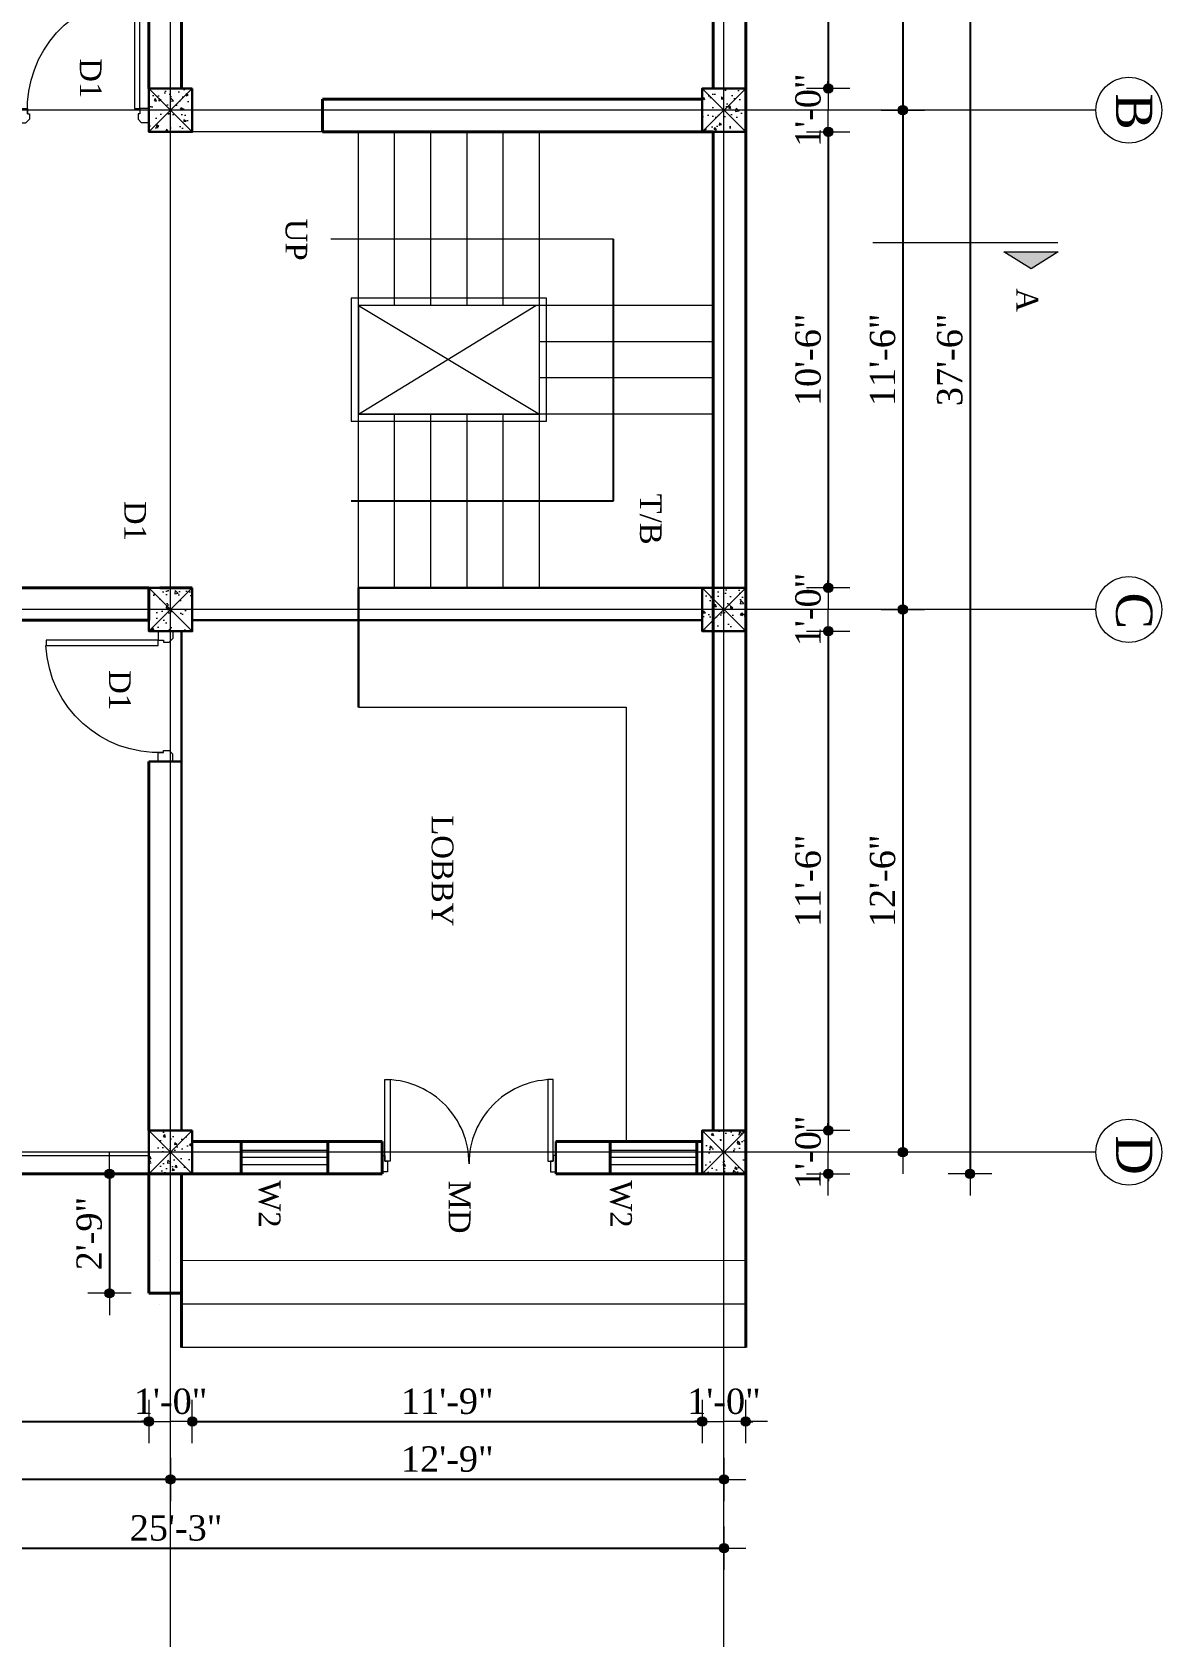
# Model space of a CAD drawing. Header units: inches. Extents: x 897 to 49934, y -34925 to -18564.
# Drawn here: x 3843.2 to 4155.2, y -24612.7 to -24166.5 of the extents above; entities that cross this region are included whole.
import ezdxf

# ---------------------------------------------------------------- set-up
doc = ezdxf.new("R2010")
doc.units = ezdxf.units.IN
doc.header["$LTSCALE"] = 35
doc.header["$MEASUREMENT"] = 0
doc.header["$PDMODE"] = 34
doc.linetypes.add('PROYECCION', pattern=[19.05, 12.7, -6.35])
for name, color, linetype, lineweight in [('SES- Door&Window', 21, 'Continuous', 15), ('SES-DIMENSION', 142, 'Continuous', 13), ('SES-Elevation', 4, 'Continuous', 15), ('SES-Furniture', 45, 'Continuous', 5), ('SES-HACTH', 8, 'Continuous', 13), ('SES-Leader', 2, 'Continuous', 15), ('SES-REBARS', 1, 'Continuous', 40), ('SES-Set Back Line', 2, 'Continuous', 15), ('SES-Staircase', 134, 'Continuous', 13), ('SES-TEXT', 3, 'Continuous', 20), ('SES-Wall Plan', 6, 'Continuous', 30)]:
    doc.layers.add(name, color=color, linetype=linetype, lineweight=lineweight)
doc.styles.add('7 INCH', font='times.ttf', dxfattribs={"height": 7})
doc.styles.add('SES-ARAIL', font='times.ttf', dxfattribs={"height": 6})
doc.linetypes.add('ZIGZAG', pattern='A,0.0001,-0.2,[131,ltypeshp.shx,S=0.2,R=0,X=-0.2,Y=0],-0.4,[131,ltypeshp.shx,S=0.2,R=180,X=0.2,Y=0],-0.2', length=0.8001)
doc.dimstyles.new('7 INCH', dxfattribs={"dimscale": 0, "dimtxt": 7, "dimasz": 1, "dimexe": 2, "dimexo": 9, "dimgap": 2, "dimtad": 1, "dimdec": 0, "dimzin": 3, "dimdsep": 46, "dimlunit": 4, "dimtxsty": '7 INCH', "dimblk": 'DIM', "dimcen": 3, "dimdle": 3, "dimse1": 1, "dimse2": 1, "dimclrd": 256, "dimclre": 256, "dimclrt": 7, "dimadec": 1, "dimazin": 2, "dimtfac": 1, "dimtdec": 0, "dimtix": 1, "dimtofl": 0, "dimtmove": 2, "dimatfit": 3, "dimldrblk": 'ARW', "dimfxl": 2, "dimfrac": 2, "dimtolj": 2, "dimtzin": 0, "dimarcsym": 0})

# ---------------------------------------------------------------- blocks, each defined once
blk = doc.blocks.new('c11')
at = {"layer": 'SES-HACTH', "linetype": 'ByBlock'}
h = blk.add_hatch(dxfattribs=at)
h.set_pattern_fill('AR-CONC', color=256)
h.set_pattern_definition([(50, (-20422.33, 19414.4167), (7.1726018, -0.6275213), [0.75, -8.25]), (355, (-20422.33, 19414.417), (-1.3875133, 7.5219213), [0.6, -6.6]), (100.451444, (-20421.732, 19414.3644), (5.7850885, 6.8943999), [0.637402, -7.0114211]), (46.1842, (-20422.33, 19416.417), (10.6724133, -1.6551928), [1.125, -12.375]), (96.635635, (-20421.441, 19416.279), (9.3466195, 9.741186), [0.9561034, -10.5171376]), (351.184164, (-20422.33, 19416.417), (9.3466195, 9.741186), [0.9, -9.9]), (21, (-20421.33, 19415.9167), (5.9690705, -4.0261889), [0.75, -8.25]), (326, (-20421.33, 19415.917), (2.4331533, 7.2515005), [0.6, -6.6]), (71.451445, (-20420.8325, 19415.581), (8.4022238, 3.2253115), [0.6374019, -7.0114211]), (37.5, (-20422.33, 19414.4167), (0.12159855, 3.32893854), [0, -6.52, 0, -6.7, 0, -6.625]), (7.5, (-20422.33, 19414.4167), (2.63069537, 3.9441171), [0, -3.82, 0, -6.37, 0, -2.525]), (327.5, (-20424.56, 19414.4167), (5.33822436, -0.22554872), [0, -2.5, 0, -7.8, 0, -10.35]), (317.5, (-20425.56, 19414.4167), (5.8318617, 1.0010498), [0, -3.25, 0, -5.18, 0, -7.35])])
h.paths.add_polyline_path([(-6, 6), (-6, -6), (6, -6), (6, 6)])
for p, q in [((-6, 6), (6, -6)), ((6, 6), (-6, -6))]:
    blk.add_line(p, q, dxfattribs=at)
at = {"layer": 'SES-Wall Plan', "linetype": 'ByBlock'}
blk.add_lwpolyline([(-6, 6), (6, 6), (6, -6), (-6, -6)], close=True, dxfattribs=at)
blk = doc.blocks.new('3ls')
at = {"layer": 'SES- Door&Window'}
for p, q in [((-36, -2.5), (-34, -2.5)), ((-34, -2.5), (-33, -3.5)), ((-33, -5), (-33, -3.5)), ((-2, -2.5), (-3, -3.5)), ((-3, -5), (-3, -3.5)), ((0, -2.5), (-2, -2.5)), ((-36, -6.5), (-33.5, -6.5)), ((-33.5, -6.5), (-33.5, -5)), ((-33.5, -5), (-33, -5)), ((-2.5, -5), (-3, -5)), ((-2.5, -6.5), (-2.5, -5)), ((0, -6.5), (-2.5, -6.5))]:
    blk.add_line(p, q, dxfattribs=at)
blk.add_lwpolyline([(-2.5, -6.5), (-2.5, -37.5), (-4, -37.5), (-4, -6.5)], close=True, dxfattribs=at)
blk.add_arc((-2.5, -6.5), 31.04, 177.2298, 267.2298, dxfattribs=at)
at = {"layer": 'SES-Wall Plan', "color": 6, "ltscale": 2}
for p, q in [((-36, -6.5), (-36, -1.5)), ((0, -6.5), (0, -1.5))]:
    blk.add_line(p, q, dxfattribs=at)
blk = doc.blocks.new('DIM')
at = {"layer": 'SES-DIMENSION'}
h = blk.add_hatch(color=256, dxfattribs=at)
h.paths.add_polyline_path([(0, 1.284), (0, 0), (1.284, 0, 0.414214)])
h.paths.add_polyline_path([(1.284, 0), (0, 0), (0, -1.284, 0.414214)])
h.paths.add_polyline_path([(0, 0), (-1.284, 0, 0.414214), (0, -1.284)])
h.paths.add_polyline_path([(0, 1.284, 0.414214), (-1.284, 0), (0, 0)])
for p, q in [((0, 6), (0, -6)), ((-6, 0), (6, 0))]:
    blk.add_line(p, q, dxfattribs=at)
blk.add_circle((0, 0), 1.284, dxfattribs=at)
blk = doc.blocks.new('*D1229')
at = {"layer": 'Defpoints', "color": 0, "linetype": 'ByBlock', "transparency": 16777216}
for p in [(4040.27, -24043.98), (4040.27, -24181.98), (4063.09, -24181.98)]:
    blk.add_point(p, dxfattribs=at)
at = {"layer": 'SES-DIMENSION', "linetype": 'ByBlock', "lineweight": -2, "transparency": 16777216}
blk.add_line((4063.09, -24044.98), (4063.09, -24180.98), dxfattribs=at)
for p, rotation in [((4063.09, -24043.98), 90), ((4063.09, -24181.98), 270)]:
    blk.add_blockref('DIM', p, dxfattribs=dict(at, rotation=rotation))
at = {"layer": 'SES-DIMENSION', "color": 7, "linetype": 'ByBlock', "transparency": 16777216, "insert": (4057.53, -24112.98), "char_height": 7, "attachment_point": 5, "rotation": 90, "style": '7 INCH'}
blk.add_mtext('\\A2;11\'-6"', dxfattribs=at)
blk = doc.blocks.new('ARW')
at = {"layer": 'SES-DIMENSION'}
blk.add_lwpolyline([(10, 0, 0, 6, 0), (0, 0, 0, 0, 0), (10, 0, 0, 0, 0)], format="xyseb", dxfattribs=at)
blk = doc.blocks.new('*D1230')
at = {"layer": 'Defpoints', "color": 0, "linetype": 'ByBlock', "transparency": 16777216}
for p in [(4040.27, -24181.98), (4040.27, -24193.98), (4063.09, -24193.98)]:
    blk.add_point(p, dxfattribs=at)
at = {"layer": 'SES-DIMENSION', "linetype": 'ByBlock', "lineweight": -2, "transparency": 16777216}
for p, q in [((4063.09, -24180.98), (4063.09, -24179.98)), ((4063.09, -24194.98), (4063.09, -24195.98))]:
    blk.add_line(p, q, dxfattribs=at)
for p, rotation in [((4063.09, -24181.98), 270), ((4063.09, -24193.98), 90)]:
    blk.add_blockref('DIM', p, dxfattribs=dict(at, rotation=rotation))
at = {"layer": 'SES-DIMENSION', "color": 7, "linetype": 'ByBlock', "transparency": 16777216, "insert": (4057.53, -24187.98), "char_height": 7, "attachment_point": 5, "rotation": 90, "style": '7 INCH'}
blk.add_mtext('\\A2;1\'-0"', dxfattribs=at)
blk = doc.blocks.new('*D1231')
at = {"layer": 'Defpoints', "color": 0, "linetype": 'ByBlock', "transparency": 16777216}
for p in [(4040.27, -24193.98), (4040.27, -24319.98), (4063.09, -24319.98)]:
    blk.add_point(p, dxfattribs=at)
at = {"layer": 'SES-DIMENSION', "linetype": 'ByBlock', "lineweight": -2, "transparency": 16777216}
blk.add_line((4063.09, -24194.98), (4063.09, -24318.98), dxfattribs=at)
for p, rotation in [((4063.09, -24193.98), 90), ((4063.09, -24319.98), 270)]:
    blk.add_blockref('DIM', p, dxfattribs=dict(at, rotation=rotation))
at = {"layer": 'SES-DIMENSION', "color": 7, "linetype": 'ByBlock', "transparency": 16777216, "insert": (4057.53, -24256.98), "char_height": 7, "attachment_point": 5, "rotation": 90, "style": '7 INCH'}
blk.add_mtext('\\A2;10\'-6"', dxfattribs=at)
blk = doc.blocks.new('*D1232')
at = {"layer": 'Defpoints', "color": 0, "linetype": 'ByBlock', "transparency": 16777216}
for p in [(4040.27, -24319.98), (4040.27, -24331.98), (4063.09, -24331.98)]:
    blk.add_point(p, dxfattribs=at)
at = {"layer": 'SES-DIMENSION', "linetype": 'ByBlock', "lineweight": -2, "transparency": 16777216}
for p, q in [((4063.09, -24318.98), (4063.09, -24317.98)), ((4063.09, -24332.98), (4063.09, -24333.98))]:
    blk.add_line(p, q, dxfattribs=at)
for p, rotation in [((4063.09, -24319.98), 270), ((4063.09, -24331.98), 90)]:
    blk.add_blockref('DIM', p, dxfattribs=dict(at, rotation=rotation))
at = {"layer": 'SES-DIMENSION', "color": 7, "linetype": 'ByBlock', "transparency": 16777216, "insert": (4057.53, -24325.98), "char_height": 7, "attachment_point": 5, "rotation": 90, "style": '7 INCH'}
blk.add_mtext('\\A2;1\'-0"', dxfattribs=at)
blk = doc.blocks.new('*D1233')
at = {"layer": 'Defpoints', "color": 0, "linetype": 'ByBlock', "transparency": 16777216}
for p in [(4040.27, -24331.98), (4040.27, -24469.98), (4063.09, -24469.98)]:
    blk.add_point(p, dxfattribs=at)
at = {"layer": 'SES-DIMENSION', "linetype": 'ByBlock', "lineweight": -2, "transparency": 16777216}
blk.add_line((4063.09, -24332.98), (4063.09, -24468.98), dxfattribs=at)
for p, rotation in [((4063.09, -24331.98), 90), ((4063.09, -24469.98), 270)]:
    blk.add_blockref('DIM', p, dxfattribs=dict(at, rotation=rotation))
at = {"layer": 'SES-DIMENSION', "color": 7, "linetype": 'ByBlock', "transparency": 16777216, "insert": (4057.53, -24400.98), "char_height": 7, "attachment_point": 5, "rotation": 90, "style": '7 INCH'}
blk.add_mtext('\\A2;11\'-6"', dxfattribs=at)
blk = doc.blocks.new('*D1234')
at = {"layer": 'Defpoints', "color": 0, "linetype": 'ByBlock', "transparency": 16777216}
for p in [(4040.27, -24469.98), (4040.27, -24481.98), (4063.09, -24481.98)]:
    blk.add_point(p, dxfattribs=at)
at = {"layer": 'SES-DIMENSION', "linetype": 'ByBlock', "lineweight": -2, "transparency": 16777216}
for p, q in [((4063.09, -24468.98), (4063.09, -24467.98)), ((4063.09, -24482.98), (4063.09, -24483.98))]:
    blk.add_line(p, q, dxfattribs=at)
for p, rotation in [((4063.09, -24469.98), 270), ((4063.09, -24481.98), 90)]:
    blk.add_blockref('DIM', p, dxfattribs=dict(at, rotation=rotation))
at = {"layer": 'SES-DIMENSION', "color": 7, "linetype": 'ByBlock', "transparency": 16777216, "insert": (4057.53, -24475.98), "char_height": 7, "attachment_point": 5, "rotation": 90, "style": '7 INCH'}
blk.add_mtext('\\A2;1\'-0"', dxfattribs=at)
blk = doc.blocks.new('*D1235')
at = {"layer": 'Defpoints', "color": 0, "linetype": 'ByBlock', "transparency": 16777216}
for p in [(4040.27, -24037.98), (4040.27, -24187.98), (4083.68, -24187.98)]:
    blk.add_point(p, dxfattribs=at)
at = {"layer": 'SES-DIMENSION', "linetype": 'ByBlock', "lineweight": -2, "transparency": 16777216}
blk.add_line((4083.68, -24038.98), (4083.68, -24186.98), dxfattribs=at)
for p, rotation in [((4083.68, -24037.98), 90), ((4083.68, -24187.98), 270)]:
    blk.add_blockref('DIM', p, dxfattribs=dict(at, rotation=rotation))
at = {"layer": 'SES-DIMENSION', "color": 7, "linetype": 'ByBlock', "transparency": 16777216, "insert": (4078.12, -24112.98), "char_height": 7, "attachment_point": 5, "rotation": 90, "style": '7 INCH'}
blk.add_mtext('\\A2;12\'-6"', dxfattribs=at)
blk = doc.blocks.new('*D1236')
at = {"layer": 'Defpoints', "color": 0, "linetype": 'ByBlock', "transparency": 16777216}
for p in [(4040.27, -24187.98), (4040.27, -24325.98), (4083.68, -24325.98)]:
    blk.add_point(p, dxfattribs=at)
at = {"layer": 'SES-DIMENSION', "linetype": 'ByBlock', "lineweight": -2, "transparency": 16777216}
blk.add_line((4083.68, -24188.98), (4083.68, -24324.98), dxfattribs=at)
for p, rotation in [((4083.68, -24187.98), 90), ((4083.68, -24325.98), 270)]:
    blk.add_blockref('DIM', p, dxfattribs=dict(at, rotation=rotation))
at = {"layer": 'SES-DIMENSION', "color": 7, "linetype": 'ByBlock', "transparency": 16777216, "insert": (4078.12, -24256.98), "char_height": 7, "attachment_point": 5, "rotation": 90, "style": '7 INCH'}
blk.add_mtext('\\A2;11\'-6"', dxfattribs=at)
blk = doc.blocks.new('*D1237')
at = {"layer": 'Defpoints', "color": 0, "linetype": 'ByBlock', "transparency": 16777216}
for p in [(4040.27, -24325.98), (4040.27, -24475.98), (4083.68, -24475.98)]:
    blk.add_point(p, dxfattribs=at)
at = {"layer": 'SES-DIMENSION', "linetype": 'ByBlock', "lineweight": -2, "transparency": 16777216}
blk.add_line((4083.68, -24326.98), (4083.68, -24474.98), dxfattribs=at)
for p, rotation in [((4083.68, -24325.98), 90), ((4083.68, -24475.98), 270)]:
    blk.add_blockref('DIM', p, dxfattribs=dict(at, rotation=rotation))
at = {"layer": 'SES-DIMENSION', "color": 7, "linetype": 'ByBlock', "transparency": 16777216, "insert": (4078.12, -24400.98), "char_height": 7, "attachment_point": 5, "rotation": 90, "style": '7 INCH'}
blk.add_mtext('\\A2;12\'-6"', dxfattribs=at)
blk = doc.blocks.new('*D1238')
at = {"layer": 'Defpoints', "color": 0, "linetype": 'ByBlock', "transparency": 16777216}
for p in [(4040.27, -24031.98), (4040.27, -24481.98), (4102.25, -24481.98)]:
    blk.add_point(p, dxfattribs=at)
at = {"layer": 'SES-DIMENSION', "linetype": 'ByBlock', "lineweight": -2, "transparency": 16777216}
blk.add_line((4102.25, -24032.98), (4102.25, -24480.98), dxfattribs=at)
for p, rotation in [((4102.25, -24031.98), 90), ((4102.25, -24481.98), 270)]:
    blk.add_blockref('DIM', p, dxfattribs=dict(at, rotation=rotation))
at = {"layer": 'SES-DIMENSION', "color": 7, "linetype": 'ByBlock', "transparency": 16777216, "insert": (4096.68, -24256.98), "char_height": 7, "attachment_point": 5, "rotation": 90, "style": '7 INCH'}
blk.add_mtext('\\A2;37\'-6"', dxfattribs=at)
blk = doc.blocks.new('*D1240')
at = {"layer": 'Defpoints', "color": 0, "linetype": 'ByBlock', "transparency": 16777216}
for p in [(3737.49, -24481.98), (3875.38, -24481.98), (3875.38, -24550.44)]:
    blk.add_point(p, dxfattribs=at)
at = {"layer": 'SES-DIMENSION', "linetype": 'ByBlock', "lineweight": -2, "transparency": 16777216}
blk.add_line((3738.49, -24550.44), (3874.38, -24550.44), dxfattribs=at)
at = {"layer": 'SES-DIMENSION', "linetype": 'ByBlock', "lineweight": -2, "transparency": 16777216, "rotation": 180}
blk.add_blockref('DIM', (3737.49, -24550.44), dxfattribs=at)
at = {"layer": 'SES-DIMENSION', "linetype": 'ByBlock', "lineweight": -2, "transparency": 16777216}
blk.add_blockref('DIM', (3875.38, -24550.44), dxfattribs=at)
at = {"layer": 'SES-DIMENSION', "color": 7, "linetype": 'ByBlock', "transparency": 16777216, "insert": (3806.44, -24544.88), "char_height": 7, "attachment_point": 5, "style": '7 INCH'}
blk.add_mtext('\\A2;11\'-6"', dxfattribs=at)
blk = doc.blocks.new('*D1241')
at = {"layer": 'Defpoints', "color": 0, "linetype": 'ByBlock', "transparency": 16777216}
for p in [(3875.38, -24481.98), (3887.38, -24481.98), (3887.38, -24550.44)]:
    blk.add_point(p, dxfattribs=at)
at = {"layer": 'SES-DIMENSION', "linetype": 'ByBlock', "lineweight": -2, "transparency": 16777216}
for p, q in [((3874.38, -24550.44), (3873.38, -24550.44)), ((3888.38, -24550.44), (3889.38, -24550.44))]:
    blk.add_line(p, q, dxfattribs=at)
blk.add_blockref('DIM', (3875.38, -24550.44), dxfattribs=at)
at = {"layer": 'SES-DIMENSION', "linetype": 'ByBlock', "lineweight": -2, "transparency": 16777216, "rotation": 180}
blk.add_blockref('DIM', (3887.38, -24550.44), dxfattribs=at)
at = {"layer": 'SES-DIMENSION', "color": 7, "linetype": 'ByBlock', "transparency": 16777216, "insert": (3881.38, -24544.88), "char_height": 7, "attachment_point": 5, "style": '7 INCH'}
blk.add_mtext('\\A2;1\'-0"', dxfattribs=at)
blk = doc.blocks.new('*D1242')
at = {"layer": 'Defpoints', "color": 0, "linetype": 'ByBlock', "transparency": 16777216}
for p in [(3887.38, -24481.98), (4028.27, -24481.98), (4028.27, -24550.44)]:
    blk.add_point(p, dxfattribs=at)
at = {"layer": 'SES-DIMENSION', "linetype": 'ByBlock', "lineweight": -2, "transparency": 16777216}
blk.add_line((3888.38, -24550.44), (4027.27, -24550.44), dxfattribs=at)
at = {"layer": 'SES-DIMENSION', "linetype": 'ByBlock', "lineweight": -2, "transparency": 16777216, "rotation": 180}
blk.add_blockref('DIM', (3887.38, -24550.44), dxfattribs=at)
at = {"layer": 'SES-DIMENSION', "linetype": 'ByBlock', "lineweight": -2, "transparency": 16777216}
blk.add_blockref('DIM', (4028.27, -24550.44), dxfattribs=at)
at = {"layer": 'SES-DIMENSION', "color": 7, "linetype": 'ByBlock', "transparency": 16777216, "insert": (3957.83, -24544.87), "char_height": 7, "attachment_point": 5, "style": '7 INCH'}
blk.add_mtext('\\A2;11\'-9"', dxfattribs=at)
blk = doc.blocks.new('*D1243')
at = {"layer": 'Defpoints', "color": 0, "linetype": 'ByBlock', "transparency": 16777216}
for p in [(4028.27, -24481.98), (4040.27, -24481.98), (4040.27, -24550.44)]:
    blk.add_point(p, dxfattribs=at)
at = {"layer": 'SES-DIMENSION', "linetype": 'ByBlock', "lineweight": -2, "transparency": 16777216}
for p, q in [((4027.27, -24550.44), (4026.27, -24550.44)), ((4041.27, -24550.44), (4042.27, -24550.44))]:
    blk.add_line(p, q, dxfattribs=at)
blk.add_blockref('DIM', (4028.27, -24550.44), dxfattribs=at)
at = {"layer": 'SES-DIMENSION', "linetype": 'ByBlock', "lineweight": -2, "transparency": 16777216, "rotation": 180}
blk.add_blockref('DIM', (4040.27, -24550.44), dxfattribs=at)
at = {"layer": 'SES-DIMENSION', "color": 7, "linetype": 'ByBlock', "transparency": 16777216, "insert": (4034.27, -24544.88), "char_height": 7, "attachment_point": 5, "style": '7 INCH'}
blk.add_mtext('\\A2;1\'-0"', dxfattribs=at)
blk = doc.blocks.new('*D1244')
at = {"layer": 'Defpoints', "color": 0, "linetype": 'ByBlock', "transparency": 16777216}
for p in [(3881.38, -24481.98), (4034.27, -24481.98), (3881.38, -24566.41)]:
    blk.add_point(p, dxfattribs=at)
at = {"layer": 'SES-DIMENSION', "linetype": 'ByBlock', "lineweight": -2, "transparency": 16777216}
blk.add_line((4033.27, -24566.41), (3882.38, -24566.41), dxfattribs=at)
at = {"layer": 'SES-DIMENSION', "linetype": 'ByBlock', "lineweight": -2, "transparency": 16777216, "rotation": 180}
blk.add_blockref('DIM', (3881.38, -24566.41), dxfattribs=at)
at = {"layer": 'SES-DIMENSION', "linetype": 'ByBlock', "lineweight": -2, "transparency": 16777216}
blk.add_blockref('DIM', (4034.27, -24566.41), dxfattribs=at)
at = {"layer": 'SES-DIMENSION', "color": 7, "linetype": 'ByBlock', "transparency": 16777216, "insert": (3957.83, -24560.83), "char_height": 7, "attachment_point": 5, "style": '7 INCH'}
blk.add_mtext('\\A2;12\'-9"', dxfattribs=at)
blk = doc.blocks.new('*D1245')
at = {"layer": 'Defpoints', "color": 0, "linetype": 'ByBlock', "transparency": 16777216}
for p in [(3731.49, -24481.98), (3881.38, -24481.98), (3731.49, -24566.41)]:
    blk.add_point(p, dxfattribs=at)
at = {"layer": 'SES-DIMENSION', "linetype": 'ByBlock', "lineweight": -2, "transparency": 16777216}
blk.add_line((3880.38, -24566.41), (3732.49, -24566.41), dxfattribs=at)
at = {"layer": 'SES-DIMENSION', "linetype": 'ByBlock', "lineweight": -2, "transparency": 16777216, "rotation": 180}
blk.add_blockref('DIM', (3731.49, -24566.41), dxfattribs=at)
at = {"layer": 'SES-DIMENSION', "linetype": 'ByBlock', "lineweight": -2, "transparency": 16777216}
blk.add_blockref('DIM', (3881.38, -24566.41), dxfattribs=at)
at = {"layer": 'SES-DIMENSION', "color": 7, "linetype": 'ByBlock', "transparency": 16777216, "insert": (3806.44, -24560.84), "char_height": 7, "attachment_point": 5, "style": '7 INCH'}
blk.add_mtext('\\A2;12\'-6"', dxfattribs=at)
blk = doc.blocks.new('*D1246')
at = {"layer": 'Defpoints', "color": 0, "linetype": 'ByBlock', "transparency": 16777216}
for p in [(3731.49, -24481.98), (4034.27, -24481.98), (4034.27, -24585.43)]:
    blk.add_point(p, dxfattribs=at)
at = {"layer": 'SES-DIMENSION', "linetype": 'ByBlock', "lineweight": -2, "transparency": 16777216}
blk.add_line((3732.49, -24585.43), (4033.27, -24585.43), dxfattribs=at)
at = {"layer": 'SES-DIMENSION', "linetype": 'ByBlock', "lineweight": -2, "transparency": 16777216, "rotation": 180}
blk.add_blockref('DIM', (3731.49, -24585.43), dxfattribs=at)
at = {"layer": 'SES-DIMENSION', "linetype": 'ByBlock', "lineweight": -2, "transparency": 16777216}
blk.add_blockref('DIM', (4034.27, -24585.43), dxfattribs=at)
at = {"layer": 'SES-DIMENSION', "color": 7, "linetype": 'ByBlock', "transparency": 16777216, "insert": (3882.88, -24579.87), "char_height": 7, "attachment_point": 5, "style": '7 INCH'}
blk.add_mtext('\\A2;25\'-3"', dxfattribs=at)
blk = doc.blocks.new('PUERTA ABATIBLE SENCILLA-160')
at = {"layer": 'SES-Elevation'}
for p, q in [((-1.575, 0.025), (-1.575, 0.775)), ((-1.575, 0.775), (-1.525, 0.775)), ((-1.525, 0.775), (-1.525, 0.025)), ((-0.075, 0.775), (-0.075, 0.025)), ((-0.025, 0.775), (-0.075, 0.775)), ((-0.025, 0.025), (-0.025, 0.775)), ((-1.6, -0.075), (-1.6, 0.075)), ((-1.6, 0.075), (-1.575, 0.075)), ((-1.575, 0.075), (-1.575, 0.025)), ((-1.575, 0.025), (-1.55, 0.025)), ((-1.525, 0.025), (-1.575, 0.025)), ((-1.55, 0.025), (-1.55, -0.075)), ((-0.075, 0.025), (-0.025, 0.025)), ((-0.05, 0.025), (-0.05, -0.075)), ((-0.025, 0.025), (-0.05, 0.025)), ((0, 0.075), (-0.025, 0.075)), ((-0.025, 0.075), (-0.025, 0.025)), ((0, -0.075), (0, 0.075)), ((-1.55, -0.075), (-1.6, -0.075)), ((-0.05, -0.075), (0, -0.075))]:
    blk.add_line(p, q, dxfattribs=at)
at = {"layer": 'SES-Elevation', "color": 1, "linetype": 'PROYECCION'}
for centre, start, end in [((-1.575, 0), 0, 88.135), ((-0.025, 0), 91.865, 180)]:
    blk.add_arc(centre, 0.775, start, end, dxfattribs=at)
blk = doc.blocks.new('*D1247')
at = {"layer": 'Defpoints', "color": 0, "linetype": 'ByBlock', "transparency": 16777216}
for p in [(3875.38, -24481.98), (3864.49, -24514.98), (3878.38, -24514.98)]:
    blk.add_point(p, dxfattribs=at)
at = {"layer": 'SES-DIMENSION', "linetype": 'ByBlock', "lineweight": -2, "transparency": 16777216}
blk.add_line((3864.49, -24482.98), (3864.49, -24513.98), dxfattribs=at)
for p, rotation in [((3864.49, -24481.98), 90), ((3864.49, -24514.98), 270)]:
    blk.add_blockref('DIM', p, dxfattribs=dict(at, rotation=rotation))
at = {"layer": 'SES-DIMENSION', "color": 7, "linetype": 'ByBlock', "transparency": 16777216, "insert": (3858.91, -24498.48), "char_height": 7, "attachment_point": 5, "rotation": 90, "style": '7 INCH'}
blk.add_mtext('\\A2;2\'-9"', dxfattribs=at)

msp = doc.modelspace()

# ---------------------------------------------------------------- hatches: boundary and pattern name
at = {"layer": 'SES-TEXT'}
msp.add_hatch(color=256, dxfattribs=at).paths.add_polyline_path([(4126.63, -24227.18), (4111.62, -24227.18), (4119.13, -24231.8)])

# ---------------------------------------------------------------- linework, layer by layer
at = {"layer": 'SES- Door&Window', "linetype": 'ZIGZAG', "ltscale": 0.25}
msp.add_line((3737.49, -24476.88), (3875.38, -24476.88), dxfattribs=at)
at = {"layer": 'SES- Door&Window', "linetype": 'ByBlock'}
for points in [[(3924.84, -24475.48), (3900.89, -24475.48)], [(3924.84, -24477.48), (3900.89, -24477.48)], [(4026.76, -24475.48), (4002.82, -24475.48)], [(4026.76, -24477.48), (4002.82, -24477.48)], [(3924.84, -24479.48), (3900.89, -24479.48)], [(4026.76, -24479.48), (4002.82, -24479.48)]]:
    msp.add_lwpolyline(points, dxfattribs=at)
at = {"layer": 'SES-DIMENSION', "linetype": 'ByBlock'}
msp.add_line((3923.38, -24193.98), (3887.38, -24193.98), dxfattribs=at)
at = {"layer": 'SES-DIMENSION', "ltscale": 10}
msp.add_line((4126.53, -24224.64), (4075.44, -24224.64), dxfattribs=at)
at = {"layer": 'SES-DIMENSION', "linetype": 'ByBlock'}
msp.add_lwpolyline([(4003.76, -24223.64), (3925.62, -24223.64)], dxfattribs=at)
at = {"layer": 'SES-DIMENSION'}
for centre in [(4146.12, -24187.98), (4146.12, -24325.98), (4146.12, -24475.98)]:
    msp.add_circle(centre, 9.09, dxfattribs=at)
at = {"layer": 'SES-Furniture', "linetype": 'ByBlock'}
for points in [[(3933.27, -24328.98), (3933.27, -24352.98), (4007.27, -24352.98)], [(4007.27, -24352.98), (4007.27, -24472.98)]]:
    msp.add_lwpolyline(points, dxfattribs=at)
at = {"layer": 'SES-REBARS', "color": 6, "linetype": 'ByBlock'}
for p, q in [((3875.38, -24181.98), (3875.38, -24043.98)), ((3884.38, -24181.98), (3884.38, -24043.98)), ((3923.38, -24184.98), (4028.27, -24184.98)), ((3923.38, -24184.98), (3923.38, -24193.98)), ((3923.38, -24193.98), (4031.27, -24193.98)), ((3734.49, -24319.98), (3875.38, -24319.98)), ((3875.38, -24319.98), (3875.38, -24328.98)), ((3878.38, -24319.98), (3887.38, -24319.98)), ((3737.49, -24328.98), (3875.38, -24328.98)), ((3875.38, -24367.98), (3875.38, -24469.98)), ((3887.38, -24472.98), (3939.83, -24472.98)), ((3900.89, -24481.98), (3900.89, -24472.98)), ((3924.84, -24481.98), (3924.84, -24472.98)), ((3939.83, -24472.98), (3939.83, -24481.98)), ((3987.83, -24472.98), (4028.27, -24472.98)), ((4002.82, -24472.98), (4002.82, -24481.98)), ((4026.76, -24481.98), (4026.76, -24472.98)), ((3725.49, -24481.98), (3939.83, -24481.98)), ((3875.38, -24514.98), (3875.38, -24481.98)), ((3884.38, -24481.98), (3884.38, -24529.98)), ((3987.83, -24481.98), (4040.27, -24481.98)), ((4040.27, -24481.98), (4040.27, -24529.96)), ((3878.38, -24505.98), (3878.38, -24505.98)), ((3884.38, -24514.98), (3875.38, -24514.98)), ((3878.38, -24517.98), (3878.38, -24517.98))]:
    msp.add_line(p, q, dxfattribs=at)
for points in [[(4040.27, -24481.98), (4040.27, -24031.98)], [(4031.27, -24043.98), (4031.27, -24181.98)], [(4031.27, -24193.98), (4031.27, -24469.98)]]:
    msp.add_lwpolyline(points, dxfattribs=at)
at = {"layer": 'SES-Set Back Line'}
for p, q in [((3881.38, -24612.66), (3881.38, -23941.52)), ((4034.27, -24612.66), (4034.27, -23941.52)), ((4137.03, -24187.98), (3601.74, -24187.98)), ((4137.03, -24325.98), (3601.74, -24325.98)), ((4137.03, -24475.98), (3601.74, -24475.98))]:
    msp.add_line(p, q, dxfattribs=at)
at = {"layer": 'SES-Staircase', "linetype": 'ByBlock'}
for p, q in [((3933.27, -24319.98), (3933.27, -24193.98)), ((3943.27, -24241.98), (3943.27, -24193.98)), ((3953.27, -24241.98), (3953.27, -24193.98)), ((3963.27, -24241.98), (3963.27, -24193.98)), ((3973.27, -24241.98), (3973.27, -24193.98)), ((3983.27, -24319.98), (3983.27, -24193.98)), ((4031.27, -24241.98), (3933.27, -24241.98)), ((3933.27, -24241.98), (3983.27, -24271.98)), ((3933.27, -24271.98), (3982.27, -24241.98)), ((4031.27, -24251.98), (3983.27, -24251.98)), ((4031.27, -24261.98), (3983.27, -24261.98)), ((4031.27, -24271.98), (3933.27, -24271.98)), ((3943.27, -24319.98), (3943.27, -24271.98)), ((3953.27, -24319.98), (3953.27, -24271.98)), ((3963.27, -24319.98), (3963.27, -24271.98)), ((3973.27, -24319.98), (3973.27, -24271.98)), ((4040.27, -24505.96), (3884.38, -24505.98)), ((4040.27, -24517.96), (3884.38, -24517.98)), ((4040.27, -24529.96), (3884.38, -24529.98))]:
    msp.add_line(p, q, dxfattribs=at)
for points in [[(3931.27, -24239.98), (3931.27, -24273.98), (3985.27, -24273.98), (3985.27, -24239.98)], [(3933.27, -24241.98), (3933.27, -24271.98), (3983.27, -24271.98), (3983.27, -24241.98)]]:
    msp.add_lwpolyline(points, close=True, dxfattribs=at)
msp.add_lwpolyline([(3884.38, -24514.98), (3884.38, -24529.98)], dxfattribs=at)
at = {"layer": 'SES-TEXT'}
msp.add_lwpolyline([(4111.62, -24227.18), (4126.63, -24227.18), (4119.13, -24231.8), (4111.62, -24227.18)], dxfattribs=at)
at = {"layer": 'SES-Wall Plan', "linetype": 'ByBlock'}
for p, q in [((3875.38, -24193.98), (3875.38, -24184.98)), ((4028.27, -24319.98), (3933.27, -24319.98)), ((3933.27, -24319.98), (3933.27, -24352.98)), ((4028.27, -24328.98), (3887.38, -24328.98)), ((3884.38, -24469.98), (3884.38, -24331.98)), ((3884.38, -24367.98), (3875.38, -24367.98))]:
    msp.add_line(p, q, dxfattribs=at)
msp.add_lwpolyline([(3987.83, -24481.98), (3987.83, -24472.98)], dxfattribs=at)

# ---------------------------------------------------------------- block references
at = {"layer": 'SES-Elevation', "xscale": 30.00000000000143, "yscale": 30.00000000000143, "zscale": 30.00000000000143}
msp.add_blockref('PUERTA ABATIBLE SENCILLA-160', (3987.83, -24479.17), dxfattribs=at)
at = {"layer": 'SES-HACTH', "ltscale": 2, "xscale": -1}
for p, rotation in [((3875.38, -24193.98), 180), ((3884.45, -24331.98), 270)]:
    msp.add_blockref('3ls', p, dxfattribs=dict(at, rotation=rotation))
at = {"layer": 'SES-REBARS', "linetype": 'ByBlock', "rotation": 270}
for p in [(3881.38, -24187.98), (4034.27, -24187.98), (3881.38, -24325.98), (4034.27, -24325.98), (3881.38, -24475.98), (4034.27, -24475.98)]:
    msp.add_blockref('c11', p, dxfattribs=at)

# ---------------------------------------------------------------- texts
at = {"layer": 'SES-TEXT', "ltscale": 2, "style": 'SES-ARAIL'}
for s, height, p in [('B', 10, (4142.63, -24183.31)), ('UP', 6, (3913.13, -24217.99)), ('C', 10, (4142.63, -24321.31)), ('D', 10, (4142.63, -24471.31)), ('W2', 6, (3905.75, -24483.75)), ('W2', 6, (4002.84, -24483.75))]:
    msp.add_text(s, height=height, rotation=270, dxfattribs=at).set_placement(p)
at = {"layer": 'SES-TEXT', "style": 'SES-ARAIL'}
msp.add_text('A', height=6, rotation=270, dxfattribs=at).set_placement((4115.06, -24237.2))
at = {"layer": 'SES-TEXT', "char_height": 6, "rotation": 270, "style": 'SES-ARAIL'}
for s, insert, width, attachment_point in [('D1', (3862.3, -24184.71), 44.2055, 3), ('T/B', (4010.95, -24293.96), 44.2055, 7), ('D1', (3868.59, -24307.05), 44.2055, 9), ('D1', (3864.35, -24353.83), 44.2055, 9), ('LOBBY', (3959.52, -24382.86), 106.1211, 1), ('MD', (3964.24, -24483.85), 106.1211, 1)]:
    msp.add_mtext(s, dxfattribs=dict(at, insert=insert, width=width, attachment_point=attachment_point))

# ---------------------------------------------------------------- dimensions: what is measured, and where the dimension line sits
at = {"layer": 'SES-DIMENSION', "linetype": 'ByBlock'}
for base, p1, p2, picture, middle in [((4102.25, -24481.98), (4040.27, -24031.98), (4040.27, -24481.98), '*D1238', (4096.68, -24256.98)), ((4083.68, -24187.98), (4040.27, -24037.98), (4040.27, -24187.98), '*D1235', (4078.12, -24112.98)), ((4063.09, -24181.98), (4040.27, -24043.98), (4040.27, -24181.98), '*D1229', (4057.53, -24112.98)), ((4063.09, -24193.98), (4040.27, -24181.98), (4040.27, -24193.98), '*D1230', (4057.53, -24187.98)), ((4083.68, -24325.98), (4040.27, -24187.98), (4040.27, -24325.98), '*D1236', (4078.12, -24256.98)), ((4063.09, -24319.98), (4040.27, -24193.98), (4040.27, -24319.98), '*D1231', (4057.53, -24256.98)), ((4063.09, -24331.98), (4040.27, -24319.98), (4040.27, -24331.98), '*D1232', (4057.53, -24325.98)), ((4083.68, -24475.98), (4040.27, -24325.98), (4040.27, -24475.98), '*D1237', (4078.12, -24400.98)), ((4063.09, -24469.98), (4040.27, -24331.98), (4040.27, -24469.98), '*D1233', (4057.53, -24400.98)), ((4063.09, -24481.98), (4040.27, -24469.98), (4040.27, -24481.98), '*D1234', (4057.53, -24475.98)), ((3864.49, -24514.98), (3875.38, -24481.98), (3878.38, -24514.98), '*D1247', (3858.91, -24498.48))]:
    dim = msp.add_linear_dim(base=base, p1=p1, p2=p2, angle=270, dimstyle='7 INCH', override={"dimscale": 1}, dxfattribs=at)
    dim.commit()
    dim.dimension.update_dxf_attribs({"geometry": picture, "text_midpoint": middle})
for base, p1, p2, picture, middle in [((3731.49, -24566.41), (3881.38, -24481.98), (3731.49, -24481.98), '*D1245', (3806.44, -24560.84)), ((4034.27, -24585.43), (3731.49, -24481.98), (4034.27, -24481.98), '*D1246', (3882.88, -24579.87)), ((3875.38, -24550.44), (3737.49, -24481.98), (3875.38, -24481.98), '*D1240', (3806.44, -24544.88)), ((3887.38, -24550.44), (3875.38, -24481.98), (3887.38, -24481.98), '*D1241', (3881.38, -24544.88)), ((3881.38, -24566.41), (4034.27, -24481.98), (3881.38, -24481.98), '*D1244', (3957.83, -24560.83)), ((4028.27, -24550.44), (3887.38, -24481.98), (4028.27, -24481.98), '*D1242', (3957.83, -24544.87)), ((4040.27, -24550.44), (4028.27, -24481.98), (4040.27, -24481.98), '*D1243', (4034.27, -24544.88))]:
    dim = msp.add_linear_dim(base=base, p1=p1, p2=p2, dimstyle='7 INCH', override={"dimscale": 1}, dxfattribs=at)
    dim.commit()
    dim.dimension.update_dxf_attribs({"geometry": picture, "text_midpoint": middle})

# ---------------------------------------------------------------- leaders
at = {"layer": 'SES-Leader', "linetype": 'ByBlock'}
msp.add_leader([(3931.27, -24295.98), (4003.76, -24295.98), (4003.76, -24223.64)], dimstyle='7 INCH', override={"dimscale": 1, "dimasz": 6, "dimtad": 0}, dxfattribs=at)

doc.saveas('drawing.dxf')
